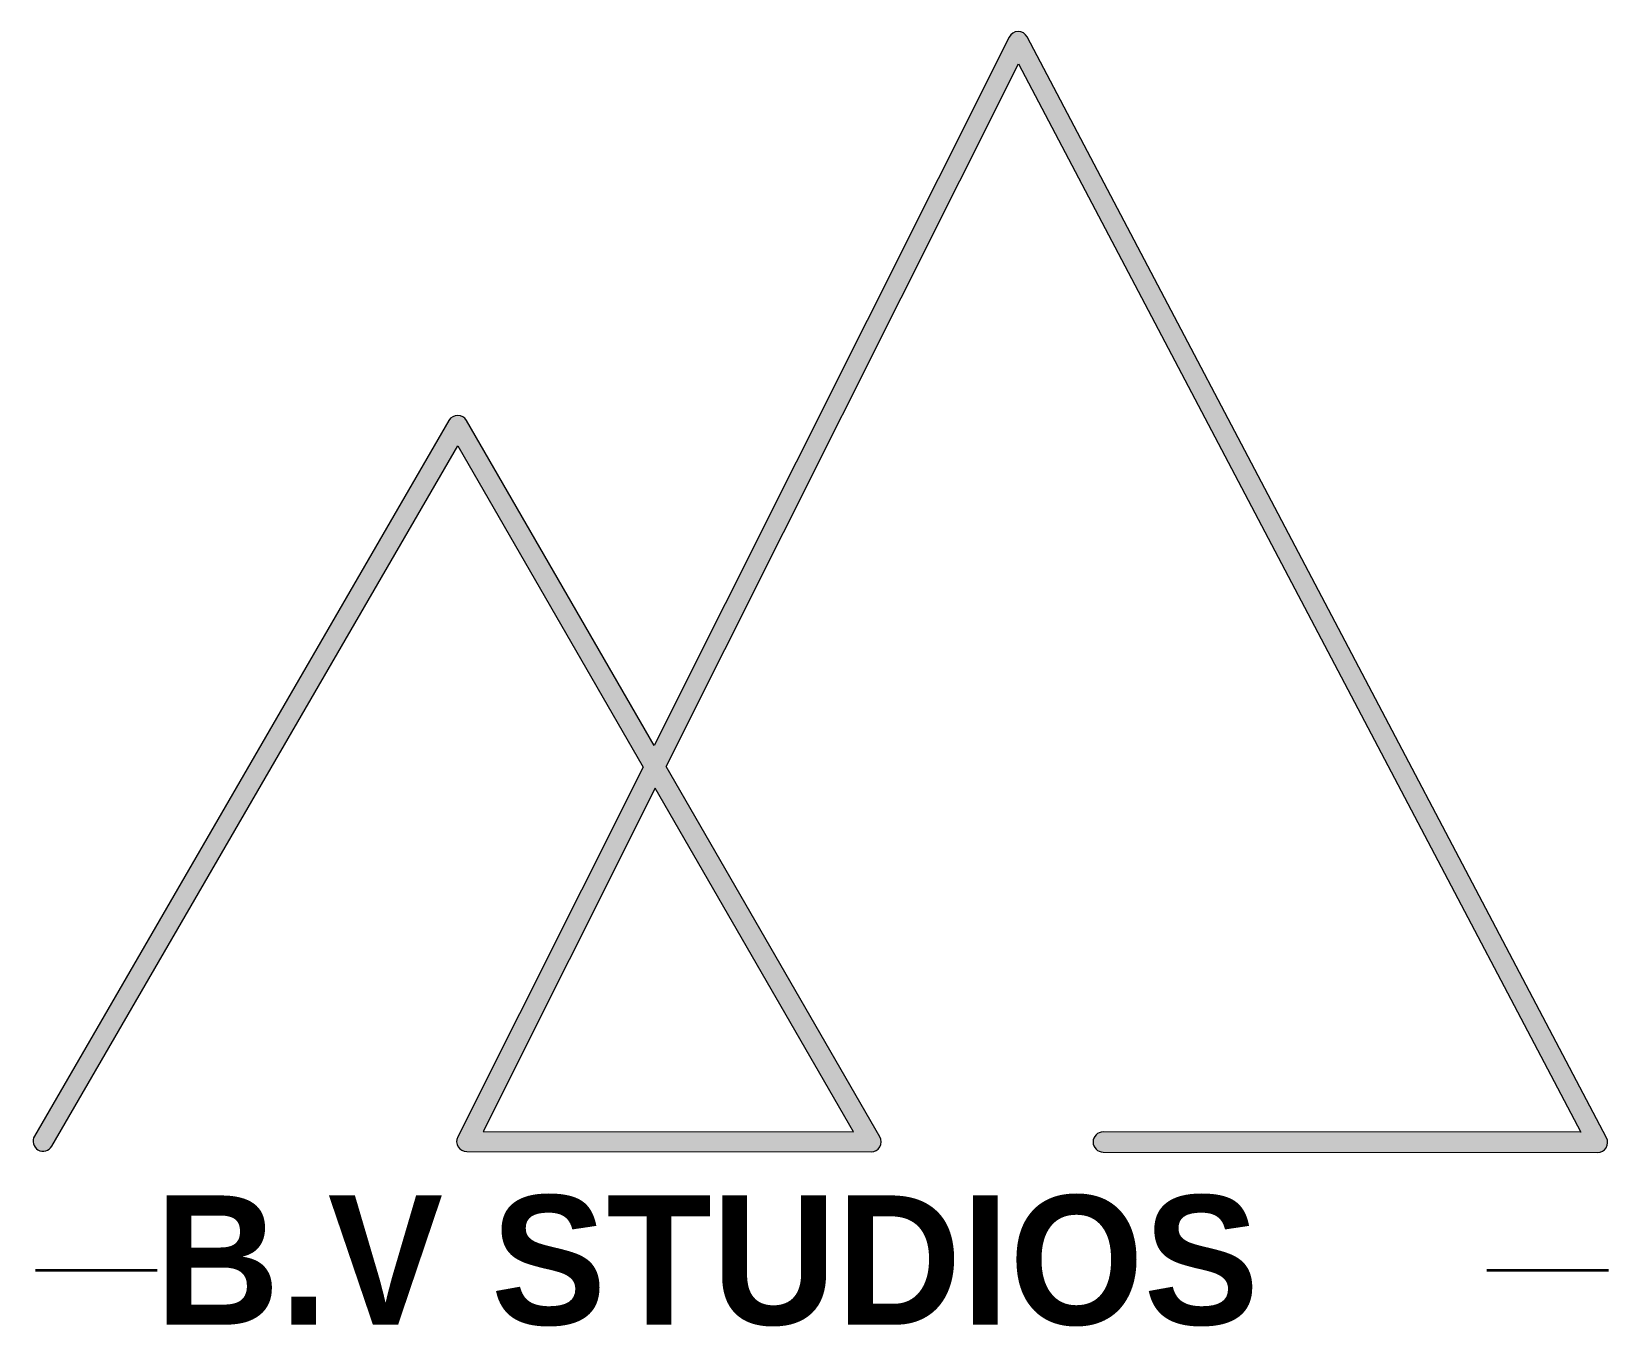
# Model space of a CAD drawing. Header units: inches. Extents: x 152 to 333, y -331 to -182.
import ezdxf

# ---------------------------------------------------------------- set-up
doc = ezdxf.new("R2010")
doc.units = ezdxf.units.IN
doc.header["$MEASUREMENT"] = 0
doc.layers.add('Layer 1', color=7, linetype='Continuous')

# ---------------------------------------------------------------- blocks, each defined once
blk = doc.blocks.new('block 3')
at = {"layer": 'Layer 1', "true_color": 0xffffff}
h = blk.add_hatch(color=7, dxfattribs=at)
h.dxf.hatch_style = 2
edge = h.paths.add_edge_path()
edge.add_spline(control_points=[(331.75, -310.98), (331.75, -310.98), (331.74, -310.98), (331.74, -310.98), (331.74, -310.98), (274.86, -310.93), (274.86, -310.93), (274.22, -310.93), (273.7, -310.41), (273.7, -309.76), (273.7, -309.13), (274.21, -308.61), (274.85, -308.6), (274.85, -308.6), (274.86, -308.6), (274.86, -308.6), (274.86, -308.6), (329.81, -308.65), (329.81, -308.65), (329.81, -308.65), (265.1, -185.73), (265.1, -185.73), (265.1, -185.73), (224.57, -266.55), (224.57, -266.55), (224.57, -266.55), (249.16, -309.16), (249.16, -309.16), (249.37, -309.52), (249.37, -309.97), (249.16, -310.33), (248.95, -310.69), (248.57, -310.91), (248.15, -310.91), (248.15, -310.91), (201.63, -310.87), (201.63, -310.87), (201.22, -310.87), (200.85, -310.66), (200.64, -310.32), (200.42, -309.97), (200.4, -309.54), (200.59, -309.18), (200.59, -309.18), (221.93, -266.63), (221.93, -266.63), (221.93, -266.63), (200.59, -229.66), (200.59, -229.66), (200.59, -229.66), (153.88, -310.25), (153.88, -310.25), (153.56, -310.8), (152.85, -310.99), (152.29, -310.67), (151.74, -310.35), (151.55, -309.64), (151.87, -309.08), (151.87, -309.08), (199.58, -226.75), (199.58, -226.75), (199.79, -226.39), (200.18, -226.16), (200.59, -226.17), (201.01, -226.17), (201.39, -226.39), (201.6, -226.75), (201.6, -226.75), (223.18, -264.14), (223.18, -264.14), (223.18, -264.14), (264.04, -182.66), (264.04, -182.66), (264.23, -182.27), (264.63, -182.02), (265.06, -182.02), (265.06, -182.02), (265.07, -182.02), (265.07, -182.02), (265.5, -182.01), (265.91, -182.25), (266.11, -182.64), (266.11, -182.64), (332.77, -309.27), (332.77, -309.27), (332.96, -309.63), (332.95, -310.07), (332.73, -310.42), (332.53, -310.76), (332.16, -310.97), (331.75, -310.98)], knot_values=[0, 0, 0, 0, 1, 1, 1, 2, 2, 2, 3, 3, 3, 4, 4, 4, 5, 5, 5, 6, 6, 6, 7, 7, 7, 8, 8, 8, 9, 9, 9, 10, 10, 10, 11, 11, 11, 12, 12, 12, 13, 13, 13, 14, 14, 14, 15, 15, 15, 16, 16, 16, 17, 17, 17, 18, 18, 18, 19, 19, 19, 20, 20, 20, 21, 21, 21, 22, 22, 22, 23, 23, 23, 24, 24, 24, 25, 25, 25, 26, 26, 26, 27, 27, 27, 28, 28, 28, 29, 29, 29, 30, 30, 30, 30], degree=3, periodic=1)
h.paths.add_polyline_path([(203.51, -308.54), (246.14, -308.58), (223.32, -269.05)])
at = {"layer": 'Layer 1', "lineweight": 0}
blk.add_lwpolyline([(203.51, -308.54), (246.14, -308.58), (223.32, -269.05), (203.51, -308.54)], dxfattribs=at)
blk.add_open_spline([(331.75, -310.98), (331.75, -310.98), (331.74, -310.98), (331.74, -310.98), (331.74, -310.98), (274.86, -310.93), (274.86, -310.93), (274.22, -310.93), (273.7, -310.41), (273.7, -309.76), (273.7, -309.13), (274.21, -308.61), (274.85, -308.6), (274.85, -308.6), (274.86, -308.6), (274.86, -308.6), (274.86, -308.6), (329.81, -308.65), (329.81, -308.65), (329.81, -308.65), (265.1, -185.73), (265.1, -185.73), (265.1, -185.73), (224.57, -266.55), (224.57, -266.55), (224.57, -266.55), (249.16, -309.16), (249.16, -309.16), (249.37, -309.52), (249.37, -309.97), (249.16, -310.33), (248.95, -310.69), (248.57, -310.91), (248.15, -310.91), (248.15, -310.91), (201.63, -310.87), (201.63, -310.87), (201.22, -310.87), (200.85, -310.66), (200.64, -310.32), (200.42, -309.97), (200.4, -309.54), (200.59, -309.18), (200.59, -309.18), (221.93, -266.63), (221.93, -266.63), (221.93, -266.63), (200.59, -229.66), (200.59, -229.66), (200.59, -229.66), (153.88, -310.25), (153.88, -310.25), (153.56, -310.8), (152.85, -310.99), (152.29, -310.67), (151.74, -310.35), (151.55, -309.64), (151.87, -309.08), (151.87, -309.08), (199.58, -226.75), (199.58, -226.75), (199.79, -226.39), (200.18, -226.16), (200.59, -226.17), (201.01, -226.17), (201.39, -226.39), (201.6, -226.75), (201.6, -226.75), (223.18, -264.14), (223.18, -264.14), (223.18, -264.14), (264.04, -182.66), (264.04, -182.66), (264.23, -182.27), (264.63, -182.02), (265.06, -182.02), (265.06, -182.02), (265.07, -182.02), (265.07, -182.02), (265.5, -182.01), (265.91, -182.25), (266.11, -182.64), (266.11, -182.64), (332.77, -309.27), (332.77, -309.27), (332.96, -309.63), (332.95, -310.07), (332.73, -310.42), (332.53, -310.76), (332.16, -310.97), (331.75, -310.98)], degree=3, knots=[0, 0, 0, 0, 1, 1, 1, 2, 2, 2, 3, 3, 3, 4, 4, 4, 5, 5, 5, 6, 6, 6, 7, 7, 7, 8, 8, 8, 9, 9, 9, 10, 10, 10, 11, 11, 11, 12, 12, 12, 13, 13, 13, 14, 14, 14, 15, 15, 15, 16, 16, 16, 17, 17, 17, 18, 18, 18, 19, 19, 19, 20, 20, 20, 21, 21, 21, 22, 22, 22, 23, 23, 23, 24, 24, 24, 25, 25, 25, 26, 26, 26, 27, 27, 27, 28, 28, 28, 29, 29, 29, 30, 30, 30, 30], dxfattribs=at)
blk = doc.blocks.new('block 2')
at = {"layer": 'Layer 1'}
blk.add_blockref('block 3', (0, 0), dxfattribs=at)

msp = doc.modelspace()

# ---------------------------------------------------------------- linework, layer by layer
at = {"layer": 'Layer 1', "color": 7, "lineweight": 35, "true_color": 0xffffff}
for points in [[(152, -324.5), (166, -324.5)], [(319, -324.5), (333, -324.5)]]:
    msp.add_lwpolyline(points, dxfattribs=at)

# ---------------------------------------------------------------- block references
at = {"layer": 'Layer 1'}
msp.add_blockref('block 2', (0, 0), dxfattribs=at)

# ---------------------------------------------------------------- texts
at = {"layer": 'Layer 1', "color": 7, "true_color": 0xffffff, "insert": (165.75, -330.99), "char_height": 14.868, "attachment_point": 7}
msp.add_mtext('\\fJosefin Sans|b1|i0|c0|p34;\\W1;B.V STUDIOS', dxfattribs=at)

doc.saveas('drawing.dxf')
